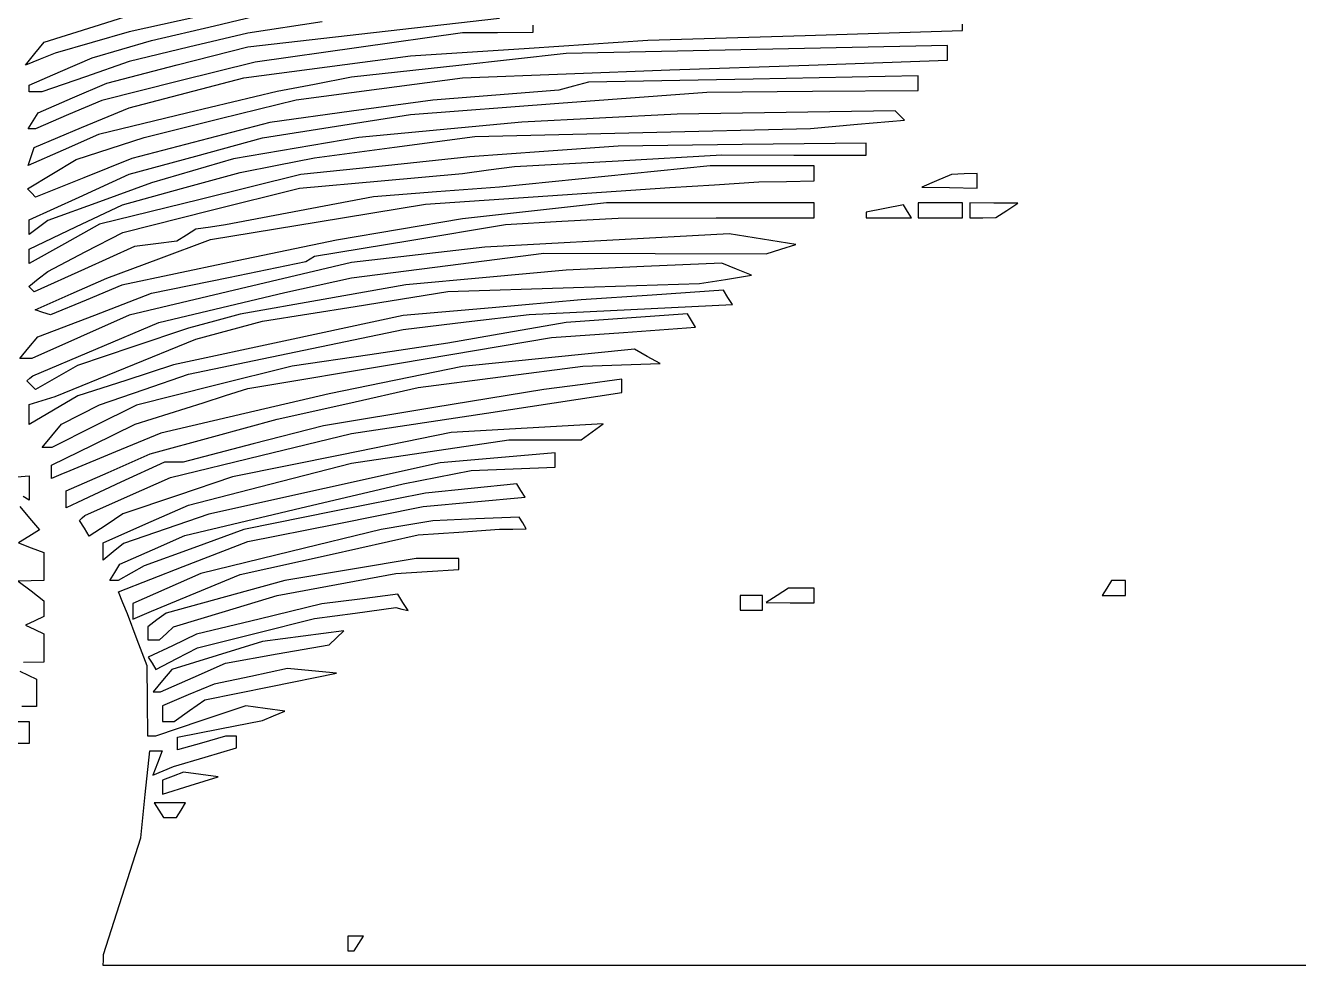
# Model space of a CAD drawing. Extents: x 137 to 489, y 18 to 824.
# Drawn here: x 208.2 to 345.7, y 17.8 to 119.4 of the extents above; entities that cross this region are included whole.
import ezdxf

# ---------------------------------------------------------------- set-up
doc = ezdxf.new("R2010")
doc.units = 0
doc.layers.add('Vrstva_1', color=7, linetype='CONTINUOUS')

msp = doc.modelspace()

# ---------------------------------------------------------------- linework, layer by layer
at = {"layer": 'Vrstva_1', "color": 7}
for p, q in [((215.564522, 119.287276), (220.957067, 120.980268)), ((226.557051, 120.271096), (219.357051, 118.703622)), ((228.557064, 119.367014), (235.357067, 120.965102)), ((240.189486, 119.763354), (232.157064, 118.563477)), ((245.757042, 118.636072), (259.357048, 120.192293)), ((210.171977, 117.594283), (215.564522, 119.287276)), ((219.357051, 118.703622), (215.357054, 117.547682)), ((221.75706, 117.768926), (228.557064, 119.367014)), ((232.157064, 118.563477), (225.757057, 117.032372)), ((232.157064, 117.079852), (245.757042, 118.636072)), ((255.357051, 118.592277), (244.157054, 117.008419)), ((259.157064, 118.603616), (255.357051, 118.592277)), ((262.957048, 118.614954), (259.157064, 118.603616)), ((262.957048, 119.414976), (262.957048, 118.614954)), ((275.359105, 117.793332), (292.35909, 118.311761)), ((292.35909, 118.311761), (309.359083, 118.830217)), ((309.359083, 118.830217), (309.359083, 119.520822)), ((209.164516, 116.353531), (210.171977, 117.594283)), ((215.357054, 117.547682), (211.357057, 116.391742)), ((218.557057, 116.825669), (221.75706, 117.768926)), ((225.757057, 117.032372), (219.357051, 115.501294)), ((224.557067, 115.124173), (232.157064, 117.079852)), ((244.157054, 117.008419), (232.957057, 115.424589)), ((249.759108, 116.104904), (262.559092, 116.949118)), ((262.559092, 116.949118), (275.359105, 117.793332)), ((307.759096, 117.227282), (287.159074, 116.786636)), ((307.759096, 116.425757), (307.759096, 117.227282)), ((208.157054, 115.112778), (209.164516, 116.353531)), ((209.75707, 115.752246), (208.157054, 115.112778)), ((211.357057, 116.391742), (209.75707, 115.752246)), ((211.957067, 114.409928), (215.357054, 115.882441)), ((219.357051, 115.501294), (214.63181, 113.856661)), ((215.357054, 115.882441), (218.557057, 116.825669)), ((240.752248, 114.916932), (249.759108, 116.104904)), ((266.559089, 116.346019), (254.959095, 115.068161)), ((287.159074, 116.786636), (266.559089, 116.346019)), ((292.759087, 115.107137), (307.759096, 115.624261)), ((307.759096, 115.624261), (307.759096, 116.425757)), ((208.557051, 112.937357), (211.957067, 114.409928)), ((216.95707, 113.168466), (224.557067, 115.124173)), ((232.957057, 115.424589), (224.678872, 113.358983)), ((231.745388, 113.728961), (240.752248, 114.916932)), ((254.959095, 115.068161), (243.359101, 113.790274)), ((255.359092, 113.717225), (266.559089, 114.153619)), ((266.559089, 114.153619), (277.759086, 114.590013)), ((277.759086, 114.590013), (292.759087, 115.107137)), ((208.557051, 112.574806), (208.557051, 112.937357)), ((214.63181, 113.856661), (209.906569, 112.212028)), ((213.245186, 111.556545), (216.95707, 113.168466)), ((224.678872, 113.358983), (216.400686, 111.293405)), ((225.552254, 112.108224), (231.745388, 113.728961)), ((239.359105, 113.023531), (235.359108, 112.256787)), ((243.359101, 113.790274), (239.359105, 113.023531)), ((246.375448, 112.538891), (255.359092, 113.717225)), ((267.359083, 112.827402), (265.759095, 112.397102)), ((268.959098, 113.257701), (267.359083, 112.827402)), ((286.759077, 113.599871), (268.959098, 113.257701)), ((304.559093, 113.942013), (286.759077, 113.599871)), ((304.559093, 113.152677), (304.559093, 113.942013)), ((304.559093, 112.363342), (304.559093, 113.152677)), ((208.557051, 112.212255), (208.557051, 112.574806)), ((209.23181, 112.212255), (208.557051, 112.212255)), ((209.906569, 112.212028), (209.23181, 112.212255)), ((209.533331, 109.944652), (213.245186, 111.556545)), ((219.359092, 110.487487), (225.552254, 112.108224)), ((235.359108, 112.256787), (225.70181, 109.934702)), ((237.391775, 111.360586), (246.375448, 112.538891)), ((258.959092, 111.862488), (252.159089, 111.327846)), ((265.759095, 112.397102), (258.959092, 111.862488)), ((265.759095, 110.978306), (281.759083, 112.183909)), ((281.759083, 112.183909), (293.159083, 112.273767)), ((293.159083, 112.273767), (304.559093, 112.363342)), ((216.400686, 111.293405), (212.812534, 109.755354)), ((214.224075, 108.349483), (219.359092, 110.487487)), ((229.175442, 109.332142), (237.391775, 111.360586)), ((243.359101, 110.124652), (234.559086, 108.921458)), ((252.159089, 111.327846), (243.359101, 110.124652)), ((249.759108, 109.772674), (265.759095, 110.978306)), ((302.084391, 110.152857), (290.321745, 109.987313)), ((302.584649, 109.652598), (302.084391, 110.152857)), ((208.462629, 108.21223), (208.99798, 109.078441)), ((208.99798, 109.078441), (209.533331, 109.944652)), ((212.812534, 109.755354), (209.224412, 108.217304)), ((225.70181, 109.934702), (216.044512, 107.612589)), ((220.959108, 107.303726), (229.175442, 109.332142)), ((234.559086, 108.921458), (227.110941, 106.972611)), ((241.759086, 108.516671), (249.759108, 109.772674)), ((261.759098, 108.945609), (252.959083, 108.11982)), ((270.159089, 109.383704), (261.759098, 108.945609)), ((278.559108, 109.82177), (270.159089, 109.383704)), ((290.321745, 109.987313), (278.559108, 109.82177)), ((292.959099, 108.273515), (298.022003, 108.712913)), ((298.022003, 108.712913), (303.084935, 109.152312)), ((303.084935, 109.152312), (302.584649, 109.652598)), ((208.84352, 108.21223), (208.462629, 108.21223)), ((209.224412, 108.217304), (208.84352, 108.217304)), ((208.84352, 108.217304), (208.84352, 108.21223)), ((209.089057, 106.211452), (214.224075, 108.349483)), ((216.044512, 107.612589), (212.241212, 105.930198)), ((217.289432, 106.108129), (220.959108, 107.303726)), ((226.559092, 105.286025), (233.759092, 107.260668)), ((233.759092, 107.260668), (241.759086, 108.516671)), ((244.159095, 107.294031), (237.398579, 106.143024)), ((252.959083, 108.11982), (244.159095, 107.294031)), ((248.026601, 106.232485), (256.694097, 107.389956)), ((256.694097, 107.389956), (274.826588, 107.831735)), ((274.826588, 107.831735), (292.959099, 108.273515)), ((212.241212, 105.930198), (208.437883, 104.247808)), ((208.76347, 105.229644), (209.089057, 106.211452)), ((213.619757, 104.912561), (217.289432, 106.108129)), ((227.110941, 106.972611), (219.662768, 105.023792)), ((237.398579, 106.143024), (230.638062, 104.992016)), ((239.359105, 105.075014), (248.026601, 106.232485)), ((272.159101, 106.354431), (264.159108, 105.773216)), ((285.559087, 106.516006), (272.159101, 106.354431)), ((298.95908, 106.677581), (285.559087, 106.516006)), ((298.95908, 106.022098), (298.95908, 106.677581)), ((298.95908, 105.366643), (298.95908, 106.022098)), ((208.437883, 104.247808), (208.76347, 105.229644)), ((210.999212, 103.318894), (213.619757, 104.912561)), ((219.662768, 105.023792), (214.454928, 102.940299)), ((219.359092, 103.311354), (226.559092, 105.286025)), ((230.638062, 104.992016), (226.198582, 103.690857)), ((235.359108, 104.298831), (239.359105, 105.075014)), ((256.159086, 105.192), (247.030761, 104.231452)), ((264.159108, 105.773216), (256.159086, 105.192)), ((260.959105, 104.148369), (272.159101, 104.780183)), ((272.159101, 104.780183), (283.359098, 105.411997)), ((283.359098, 105.411997), (291.159099, 105.38932)), ((291.159099, 105.38932), (298.95908, 105.366643)), ((208.378638, 101.725257), (210.999212, 103.318894)), ((213.959092, 100.842973), (219.359092, 103.311354)), ((226.198582, 103.690857), (221.759101, 102.389669)), ((225.004827, 101.776224), (231.359083, 103.522677)), ((237.902437, 103.270876), (227.030749, 100.599279)), ((231.359083, 103.522677), (235.359108, 104.298831)), ((247.030761, 104.231452), (237.902437, 103.270876)), ((246.559105, 102.614825), (255.359092, 103.409943)), ((255.359092, 103.409943), (258.159098, 103.779156)), ((258.159098, 103.779156), (260.959105, 104.148369)), ((282.113583, 104.211978), (270.736336, 103.075058)), ((287.736321, 104.211978), (282.113583, 104.211978)), ((293.359096, 104.211978), (287.736321, 104.211978)), ((293.359096, 103.411984), (293.359096, 104.211978)), ((293.359096, 102.611991), (293.359096, 103.411984)), ((308.157024, 103.300809), (306.557008, 102.613266)), ((309.557027, 103.357219), (308.157024, 103.300809)), ((310.95703, 103.413345), (309.557027, 103.357219)), ((310.95703, 102.613323), (310.95703, 103.413345)), ((214.454928, 102.940299), (209.24706, 100.856835)), ((221.759101, 102.389669), (216.159089, 100.351247)), ((218.650572, 100.029798), (225.004827, 101.776224)), ((228.221527, 99.427748), (237.759089, 101.819679)), ((237.759089, 101.819679), (246.559105, 102.614825)), ((259.359089, 101.938139), (252.559086, 101.415458)), ((270.736336, 103.075058), (259.359089, 101.938139)), ((264.559105, 100.995335), (277.759086, 101.899786)), ((277.759086, 101.899786), (282.559105, 102.190422)), ((282.559105, 102.190422), (287.359087, 102.48103)), ((287.359087, 102.48103), (290.359077, 102.54651)), ((290.359077, 102.54651), (293.359096, 102.611991)), ((306.557008, 102.613266), (304.95702, 101.925723)), ((304.95702, 101.925723), (307.957011, 101.869597)), ((307.957011, 101.869597), (307.957011, 101.869455)), ((307.957011, 101.869455), (310.95703, 101.813329)), ((310.95703, 101.813329), (310.95703, 102.613323)), ((208.812849, 101.291046), (208.378638, 101.725257)), ((208.559092, 98.374592), (213.959092, 100.842973)), ((209.24706, 100.856835), (208.812849, 101.291046)), ((227.030749, 100.599279), (216.159089, 97.927682)), ((245.759083, 100.89275), (237.759089, 99.370035)), ((252.559086, 101.415458), (245.759083, 100.89275)), ((251.359095, 100.090885), (264.559105, 100.995335)), ((216.159089, 100.351247), (210.559105, 98.312825)), ((213.604818, 97.619584), (218.650572, 100.029798)), ((218.683964, 97.035817), (228.221527, 99.427748)), ((237.759089, 99.370035), (229.759095, 97.84732)), ((239.759101, 98.172935), (251.359095, 100.090885)), ((263.12758, 99.363543), (255.359092, 98.514879)), ((270.89604, 100.212208), (263.12758, 99.363543)), ((282.127558, 100.212208), (270.89604, 100.212208)), ((293.359096, 100.212208), (282.127558, 100.212208)), ((293.359096, 99.412214), (293.359096, 100.212208)), ((293.359096, 98.61222), (293.359096, 99.412214)), ((300.976101, 99.613587), (298.957011, 99.227622)), ((298.957011, 99.227622), (298.957011, 98.920885)), ((302.995191, 99.999553), (300.976101, 99.613587)), ((303.423335, 99.30685), (302.995191, 99.999553)), ((303.851452, 98.614148), (303.423335, 99.30685)), ((306.957005, 100.214135), (304.557024, 100.214135)), ((304.557024, 100.214135), (304.557024, 99.414142)), ((304.557024, 99.414142), (304.557024, 98.614148)), ((309.357014, 100.214135), (306.957005, 100.214135)), ((309.357014, 99.414142), (309.357014, 100.214135)), ((309.357014, 98.614148), (309.357014, 99.414142)), ((312.75703, 100.199197), (310.157008, 100.210535)), ((310.157008, 100.210535), (310.157008, 99.410542)), ((310.157008, 99.410542), (310.157008, 98.610548)), ((315.357024, 100.187858), (312.75703, 100.199197)), ((312.957014, 98.636825), (314.157005, 99.412356)), ((314.157005, 99.412356), (315.357024, 100.187858)), ((208.559092, 97.595065), (208.559092, 98.374592)), ((210.559105, 98.312825), (209.559098, 97.564195)), ((216.159089, 97.927682), (212.359105, 95.801187)), ((228.159108, 96.254986), (239.759101, 98.172935)), ((229.759095, 97.84732), (228.159108, 97.606658)), ((255.359092, 98.514879), (248.559089, 97.352872)), ((249.685407, 96.172129), (260.011653, 97.891427)), ((260.011653, 97.891427), (266.085391, 98.237594)), ((266.085391, 98.237594), (272.159101, 98.583874)), ((272.159101, 98.583874), (282.759089, 98.598047)), ((282.759089, 98.598047), (293.359096, 98.61222)), ((298.957011, 98.920885), (298.957011, 98.614148)), ((298.957011, 98.614148), (301.404246, 98.614148)), ((301.404246, 98.614148), (303.851452, 98.614148)), ((304.557024, 98.614148), (306.957005, 98.614148)), ((306.957005, 98.614148), (309.357014, 98.614148)), ((310.157008, 98.610548), (311.557011, 98.625487)), ((311.557011, 98.625487), (312.957014, 98.636825)), ((208.559092, 95.20937), (213.604818, 97.619584)), ((208.559092, 96.815537), (208.559092, 97.595065)), ((209.559098, 97.564195), (208.559092, 96.815537)), ((214.62152, 94.930668), (218.683964, 97.035817)), ((222.559095, 94.174668), (228.159108, 96.254986)), ((225.536635, 96.727776), (224.51415, 96.089811)), ((226.559092, 97.365713), (225.536635, 96.727776)), ((228.159108, 97.606658), (226.559092, 97.365713)), ((248.559089, 97.352872), (241.759086, 96.190838)), ((284.15914, 96.864293), (270.959139, 96.158324)), ((287.75914, 96.299943), (284.15914, 96.864293)), ((291.35914, 95.735594), (287.75914, 96.299943)), ((212.359105, 95.801187), (208.559092, 93.674693)), ((208.559092, 94.442031), (208.559092, 95.20937)), ((210.559105, 92.82549), (214.62152, 94.930668)), ((219.942916, 95.511288), (214.524746, 93.054557)), ((222.228547, 95.800535), (219.942916, 95.511288)), ((224.51415, 96.089811), (222.228547, 95.800535)), ((241.759086, 96.190838), (230.159092, 93.764494)), ((239.359133, 94.452803), (249.685407, 96.172129)), ((257.759158, 95.452299), (250.559158, 94.614491)), ((270.959139, 96.158324), (257.759158, 95.452299)), ((288.159137, 94.734992), (289.759124, 95.235279)), ((289.759124, 95.235279), (291.35914, 95.735594)), ((208.559092, 93.674693), (208.559092, 94.442031)), ((216.959111, 92.094321), (222.559095, 94.174668)), ((230.159092, 93.764494), (218.559098, 91.33818)), ((230.097353, 92.172104), (238.435577, 93.889276)), ((243.359158, 93.776655), (231.359139, 90.92897)), ((238.435577, 93.889276), (238.897341, 94.171039)), ((238.897341, 94.171039), (239.359133, 94.452803)), ((250.559158, 94.614491), (243.359158, 93.776655)), ((253.759133, 93.463483), (264.159136, 94.804157)), ((264.159136, 94.804157), (276.159155, 94.769575)), ((283.359155, 93.72498), (274.959136, 93.341055)), ((276.159155, 94.769575), (288.159137, 94.734992)), ((284.959134, 93.064649), (283.359155, 93.72498)), ((214.524746, 93.054557), (209.106575, 90.597855)), ((209.539766, 92.004746), (210.559105, 92.82549)), ((221.759158, 90.454932), (230.097353, 92.172104)), ((243.359158, 92.122781), (253.759133, 93.463483)), ((257.901004, 92.156995), (249.242862, 91.35686)), ((266.559146, 92.957131), (257.901004, 92.156995)), ((274.959136, 93.341055), (266.559146, 92.957131)), ((283.759143, 91.950463), (286.559121, 92.404318)), ((286.559121, 92.404318), (284.959134, 93.064649)), ((208.520427, 91.184003), (209.539766, 92.004746)), ((208.813501, 90.890929), (208.520427, 91.184003)), ((209.106575, 90.597855), (208.813501, 90.890929)), ((213.08021, 90.379531), (216.959111, 92.094321)), ((218.559098, 91.33818), (214.700919, 89.727931)), ((231.359139, 90.92897), (219.359149, 88.081285)), ((236.159158, 90.538328), (239.759158, 91.330554)), ((239.759158, 91.330554), (243.359158, 92.122781)), ((249.242862, 91.35686), (240.301001, 89.775241)), ((253.759133, 90.656702), (267.359139, 91.076655)), ((267.359139, 91.076655), (280.959146, 91.496636)), ((283.556494, 90.788117), (275.857832, 90.269348)), ((280.959146, 91.496636), (283.759143, 91.950463)), ((284.033877, 90.015676), (283.556494, 90.788117)), ((209.201309, 88.664769), (213.08021, 90.379531)), ((214.700919, 89.727931), (210.842711, 88.117682)), ((215.632242, 88.103934), (221.759158, 90.454932)), ((229.359155, 88.910447), (236.159158, 90.538328)), ((240.301001, 89.775241), (231.359139, 88.19365)), ((243.759155, 89.042003), (253.759133, 90.656702)), ((268.159133, 89.75058), (258.559152, 88.901631)), ((275.857832, 90.269348), (268.159133, 89.75058)), ((284.51126, 89.243263), (284.033877, 90.015676)), ((210.022024, 88.391225), (209.201309, 88.664769)), ((209.505325, 85.752907), (215.632242, 88.103934)), ((210.842711, 88.117682), (210.022024, 88.391225)), ((219.359149, 88.081285), (214.095325, 85.747068)), ((222.559152, 87.282567), (229.359155, 88.910447)), ((231.359139, 88.19365), (228.559133, 87.448337)), ((233.759149, 87.427276), (243.759155, 89.042003)), ((248.959142, 88.052683), (236.559155, 85.391603)), ((258.559152, 88.901631), (248.959142, 88.052683)), ((255.759146, 87.358252), (262.559149, 88.156148)), ((262.559149, 88.156148), (273.535209, 88.699691)), ((279.647357, 88.241131), (273.103237, 87.765704)), ((273.535209, 88.699691), (284.51126, 89.243263)), ((280.092169, 87.521386), (279.647357, 88.241131)), ((215.759149, 84.409427), (222.559152, 87.282567)), ((225.759155, 86.702995), (219.759146, 84.677471)), ((228.559133, 87.448337), (225.759155, 86.702995)), ((230.159149, 86.471235), (233.759149, 87.427276)), ((248.959142, 86.560356), (255.759146, 87.358252)), ((266.559146, 87.290277), (260.159139, 86.172973)), ((273.103237, 87.765704), (266.559146, 87.290277)), ((272.748084, 86.236044), (280.53701, 86.801641)), ((280.53701, 86.801641), (280.092169, 87.521386)), ((208.534289, 84.582879), (209.505325, 85.752907)), ((214.095325, 85.747068), (208.83153, 83.41285)), ((218.959152, 82.405899), (226.559149, 85.515194)), ((236.559155, 85.391603), (224.159139, 82.730523)), ((226.559149, 85.515194), (230.159149, 86.471235)), ((237.359149, 84.135742), (248.959142, 86.560356)), ((248.559146, 82.919027), (264.95913, 85.670476)), ((260.159139, 86.172973), (253.759133, 85.055641)), ((264.95913, 85.670476), (272.748084, 86.236044)), ((207.563224, 83.41285), (208.534289, 84.582879)), ((208.959146, 81.536287), (215.759149, 84.409427)), ((219.759146, 84.677471), (213.759136, 82.651918)), ((225.759155, 81.711128), (237.359149, 84.135742)), ((253.759133, 85.055641), (245.359142, 83.824271)), ((273.936226, 84.417279), (264.647687, 83.47663)), ((275.317123, 83.644498), (273.936226, 84.417279)), ((208.197391, 83.41285), (207.563224, 83.41285)), ((208.83153, 83.41285), (208.197391, 83.41285)), ((213.759136, 82.651918), (211.50375, 81.354529)), ((224.159139, 82.730523), (218.990134, 81.05108)), ((236.959152, 82.592901), (228.559133, 80.490359)), ((232.159133, 80.167606), (248.559146, 82.919027)), ((245.359142, 83.824271), (236.959152, 82.592901)), ((255.359149, 82.536009), (248.159149, 81.069222)), ((264.647687, 83.47663), (255.359149, 82.536009)), ((259.452831, 81.418479), (268.346503, 82.576346)), ((268.346503, 82.576346), (272.522276, 82.724031)), ((272.522276, 82.724031), (276.698021, 82.871717)), ((276.698021, 82.871717), (275.317123, 83.644498)), ((208.292494, 81.013011), (208.62582, 81.274649)), ((208.62582, 81.274649), (208.959146, 81.536287)), ((211.50375, 81.354529), (209.248364, 80.05714)), ((211.359155, 79.296576), (218.959152, 82.405899)), ((220.959136, 80.057906), (225.759155, 81.711128)), ((250.559158, 80.260639), (259.452831, 81.418479)), ((272.559155, 81.163389), (268.359146, 80.613439)), ((272.559155, 80.448775), (272.559155, 81.163389)), ((208.770415, 80.53509), (208.292494, 81.013011)), ((209.248364, 80.05714), (208.770415, 80.53509)), ((218.990134, 81.05108), (213.82113, 79.371609)), ((216.159146, 78.404655), (220.959136, 80.057906)), ((228.559133, 80.490359), (220.159142, 78.387846)), ((229.759152, 79.396583), (232.159133, 80.167606)), ((248.159149, 81.069222), (240.959149, 79.602435)), ((242.959133, 78.559342), (250.559158, 80.260639)), ((264.159136, 80.063518), (252.25507, 78.108746)), ((268.359146, 80.613439), (264.159136, 80.063518)), ((272.559155, 79.734189), (272.559155, 80.448775)), ((208.559149, 78.426425), (209.959152, 78.861487)), ((208.559149, 77.346709), (208.559149, 78.426425)), ((209.959152, 78.861487), (211.359155, 79.296576)), ((213.82113, 79.371609), (211.190125, 77.819301)), ((214.100881, 77.361591), (216.159146, 78.404655)), ((220.159142, 78.387846), (215.581955, 76.100428)), ((223.679631, 77.469676), (227.359142, 78.625559)), ((227.359142, 78.625559), (229.759152, 79.396583)), ((240.959149, 79.602435), (231.863848, 77.475458)), ((235.359136, 76.858044), (242.959133, 78.559342)), ((257.959142, 77.523222), (272.559155, 79.734189)), ((211.190125, 77.819301), (208.559149, 76.266992)), ((208.559149, 76.266992), (208.559149, 77.346709)), ((212.042616, 76.318526), (214.100881, 77.361591)), ((220.00009, 76.31382), (223.679631, 77.469676)), ((231.863848, 77.475458), (222.768547, 75.348482)), ((252.25507, 78.108746), (240.350975, 76.153975)), ((243.359158, 75.312255), (257.959142, 77.523222)), ((211.002925, 75.065783), (212.042616, 76.318526)), ((215.581955, 76.100428), (211.004768, 73.813011)), ((215.479624, 74.096759), (220.00009, 76.31382)), ((228.489996, 74.983436), (235.359136, 76.858044)), ((240.350975, 76.153975), (232.767476, 74.183613)), ((262.348081, 75.873657), (254.136906, 75.403956)), ((270.559256, 76.343357), (262.348081, 75.873657)), ((269.359265, 75.490668), (270.559256, 76.343357)), ((209.963234, 73.813011), (211.002925, 75.065783)), ((222.768547, 75.348482), (217.863845, 73.31692)), ((221.620827, 73.1088), (228.489996, 74.983436)), ((233.586831, 72.930983), (243.359158, 75.312255)), ((254.136906, 75.403956), (242.322727, 73.020444)), ((251.861933, 73.355726), (260.364594, 74.615272)), ((260.364594, 74.615272), (264.26192, 74.626611)), ((264.26192, 74.626611), (268.159246, 74.63795)), ((268.159246, 74.63795), (269.359265, 75.490668)), ((210.484015, 73.813011), (209.963234, 73.813011)), ((211.004768, 73.813011), (210.484015, 73.813011)), ((210.959158, 71.879698), (215.479624, 74.096759)), ((217.863845, 73.31692), (212.959142, 71.285357)), ((217.089986, 71.105046), (221.620827, 73.1088)), ((223.814503, 70.549682), (233.586831, 72.930983)), ((232.767476, 74.183613), (225.183977, 72.21325)), ((242.322727, 73.020444), (230.508575, 70.636932)), ((243.359272, 72.096151), (251.861933, 73.355726)), ((265.359268, 73.235962), (259.159246, 72.681194)), ((265.359268, 72.462529), (265.359268, 73.235962)), ((210.959158, 71.160775), (210.959158, 71.879698)), ((223.158226, 72.21325), (218.458695, 70.037291)), ((224.171101, 72.21325), (223.158226, 72.21325)), ((225.183977, 72.21325), (224.171101, 72.21325)), ((234.559256, 69.840227), (243.359272, 72.096151)), ((252.959253, 72.126369), (240.452739, 69.359896)), ((259.159246, 72.681194), (252.959253, 72.126369)), ((256.285738, 71.321726), (260.822503, 71.505411)), ((260.822503, 71.505411), (265.359268, 71.689096)), ((265.359268, 71.689096), (265.359268, 72.462529)), ((200.357923, 70.076523), (208.55793, 70.740652)), ((208.55793, 70.740652), (208.55793, 69.429317)), ((210.959158, 70.441852), (210.959158, 71.160775)), ((211.959136, 70.863591), (210.959158, 70.441852)), ((212.959142, 71.285357), (211.959136, 70.863591)), ((212.559146, 69.101291), (217.089986, 71.105046)), ((219.186831, 68.50749), (223.814503, 70.549682)), ((230.508575, 70.636932), (224.59318, 68.624986)), ((248.959256, 69.86795), (252.622497, 70.594838)), ((252.622497, 70.594838), (256.285738, 71.321726)), ((208.55793, 69.429317), (208.55793, 68.117981)), ((212.559146, 68.190605), (212.559146, 69.101291)), ((218.458695, 70.037291), (213.759136, 67.861332)), ((225.759268, 67.584302), (234.559256, 69.840227)), ((240.452739, 69.359896), (227.946197, 66.593424)), ((237.169624, 67.083506), (248.959256, 69.86795)), ((251.359265, 68.868595), (241.547479, 66.901521)), ((256.292172, 69.373928), (251.359265, 68.868595)), ((261.225108, 69.879288), (256.292172, 69.373928)), ((261.669694, 69.15994), (261.225108, 69.879288)), ((262.114279, 68.440592), (261.669694, 69.15994)), ((207.562034, 67.414252), (208.608528, 66.153288)), ((208.55793, 68.117981), (207.919738, 68.512422)), ((212.559146, 67.279918), (212.559146, 68.190605)), ((213.159155, 67.570611), (212.559146, 67.279918)), ((213.759136, 67.861332), (213.159155, 67.570611)), ((214.559158, 66.465269), (219.186831, 68.50749)), ((224.59318, 68.624986), (218.677757, 66.613011)), ((221.159262, 65.543811), (225.759268, 67.584302)), ((241.626141, 65.530772), (251.093064, 67.416265)), ((251.093064, 67.416265), (256.603672, 67.928428)), ((256.603672, 67.928428), (262.114279, 68.440592)), ((208.608528, 66.153288), (209.655051, 64.892296)), ((213.999032, 65.919883), (214.279095, 66.192576)), ((214.279095, 66.192576), (214.559158, 66.465269)), ((218.677757, 66.613011), (216.860238, 65.42212)), ((227.946197, 66.593424), (223.339813, 65.008602)), ((225.380021, 64.299061), (237.169624, 67.083506)), ((241.547479, 66.901521), (231.735722, 64.934447)), ((256.814116, 66.084038), (252.157076, 65.888447)), ((261.471155, 66.279628), (256.814116, 66.084038)), ((261.861344, 65.648296), (261.471155, 66.279628)), ((209.655051, 64.892296), (208.528903, 64.196306)), ((214.520862, 65.075556), (213.999032, 65.919883)), ((215.042692, 64.231228), (214.520862, 65.075556)), ((216.860238, 65.42212), (215.042692, 64.231228)), ((216.559256, 63.503348), (221.159262, 65.543811)), ((223.339813, 65.008602), (218.733401, 63.423751)), ((231.735722, 64.934447), (226.347486, 62.967628)), ((232.159246, 63.64525), (241.626141, 65.530772)), ((246.557092, 64.923392), (236.833379, 62.558957)), ((249.35707, 65.405906), (246.557092, 64.923392)), ((252.157076, 65.888447), (249.35707, 65.405906)), ((250.557089, 64.360006), (254.957083, 64.660139)), ((254.957083, 64.660139), (259.357076, 64.960299)), ((259.357076, 64.960299), (260.804305, 64.988646)), ((260.804305, 64.988646), (262.251505, 65.016992)), ((262.251505, 65.016992), (261.861344, 65.648296)), ((208.528903, 64.196306), (207.402783, 63.500315)), ((207.402783, 63.500315), (208.780364, 62.97171)), ((216.559256, 62.561339), (216.559256, 63.503348)), ((218.733401, 63.423751), (217.646342, 62.521569)), ((221.872884, 62.747688), (225.380021, 64.299061)), ((225.174453, 60.930142), (232.159246, 63.64525)), ((240.957079, 62.219197), (250.557089, 64.360006)), ((208.780364, 62.97171), (210.157946, 62.443077)), ((210.157946, 62.443077), (210.157946, 60.928668)), ((216.559256, 61.619386), (216.559256, 62.561339)), ((217.646342, 62.521569), (216.559256, 61.619386)), ((218.365747, 61.196315), (221.872884, 62.747688)), ((226.347486, 62.967628), (220.959249, 61.000809)), ((236.833379, 62.558957), (227.109665, 60.194551)), ((231.35707, 60.078387), (240.957079, 62.219197)), ((210.157946, 60.928668), (210.157946, 59.414258)), ((217.815287, 60.305669), (218.365747, 61.196315)), ((218.189631, 58.215005), (225.174453, 60.930142)), ((220.959249, 61.000809), (219.570103, 60.207874)), ((243.261136, 60.614986), (236.156352, 59.415619)), ((250.36592, 61.814353), (243.261136, 60.614986)), ((252.661133, 61.814353), (250.36592, 61.814353)), ((251.555905, 60.393515), (254.95473, 60.614334)), ((254.956346, 61.814353), (252.661133, 61.814353)), ((254.95473, 60.614334), (254.955552, 61.214343)), ((254.955552, 61.214343), (254.956346, 61.814353)), ((208.757942, 59.388746), (207.357939, 59.363235)), ((207.357939, 59.363235), (208.757942, 58.300498)), ((210.157946, 59.414258), (208.757942, 59.388746)), ((217.264827, 59.414995), (217.815287, 60.305669)), ((217.722906, 59.414995), (217.264827, 59.414995)), ((218.180957, 59.414995), (217.722906, 59.414995)), ((219.570103, 60.207874), (218.180957, 59.414995)), ((227.109665, 60.194551), (223.433385, 58.568372)), ((226.557079, 58.101109), (231.35707, 60.078387)), ((236.156352, 59.415619), (229.756346, 57.662334)), ((241.757073, 58.984866), (248.157079, 60.172696)), ((248.157079, 60.172696), (251.555905, 60.393515)), ((325.451509, 59.414145), (324.957061, 58.614151)), ((326.204277, 59.414145), (325.451509, 59.414145)), ((326.957074, 59.414145), (326.204277, 59.414145)), ((326.957074, 58.614151), (326.957074, 59.414145)), ((208.757942, 58.300498), (210.157946, 57.237704)), ((218.68249, 57.015014), (218.189631, 58.215005)), ((223.433385, 58.568372), (219.757076, 56.942135)), ((221.757089, 56.12383), (226.557079, 58.101109)), ((229.757083, 56.108466), (235.357095, 57.797036)), ((235.357095, 57.797036), (241.757073, 58.984866)), ((248.384531, 57.940838), (244.270809, 57.426094)), ((248.930257, 57.057789), (248.384531, 57.940838)), ((286.55708, 57.814214), (285.357061, 57.814214)), ((285.357061, 57.814214), (285.357061, 57.01422)), ((287.757071, 57.814214), (286.55708, 57.814214)), ((287.757071, 57.01422), (287.757071, 57.814214)), ((289.357087, 57.816907), (288.157068, 57.041376)), ((290.557077, 58.592438), (289.357087, 57.816907)), ((291.95708, 58.603776), (290.557077, 58.592438)), ((293.357083, 58.615115), (291.95708, 58.603776)), ((293.357083, 57.815121), (293.357083, 58.615115)), ((293.357083, 57.015128), (293.357083, 57.815121)), ((324.957061, 58.614151), (324.462643, 57.814129)), ((324.462643, 57.814129), (325.709858, 57.814129)), ((325.709858, 57.814129), (326.957074, 57.814129)), ((326.957074, 57.814129), (326.957074, 58.614151)), ((210.157946, 57.237704), (210.157946, 56.392583)), ((210.157946, 56.392583), (210.157946, 55.547461)), ((219.17535, 55.814995), (218.68249, 57.015014)), ((219.757076, 56.942135), (219.757076, 56.093981)), ((229.756346, 57.662334), (223.356339, 55.908992)), ((240.157086, 56.911294), (233.385514, 55.268107)), ((244.270809, 57.426094), (240.157086, 56.911294)), ((243.757086, 55.911742), (248.157079, 56.51263)), ((248.157079, 56.51263), (248.81656, 56.343685)), ((249.476012, 56.17474), (248.930257, 57.057789)), ((285.357061, 57.01422), (285.357061, 56.214227)), ((287.757071, 56.214227), (287.757071, 57.01422)), ((288.157068, 57.041376), (290.757061, 57.030038)), ((290.757061, 57.030038), (290.757061, 57.026466)), ((290.757061, 57.026466), (293.357083, 57.015128)), ((209.157939, 55.080737), (208.157933, 54.614098)), ((210.157946, 55.547461), (209.157939, 55.080737)), ((220.232191, 53.015017), (219.17535, 55.814995)), ((219.757076, 56.093981), (219.757076, 55.245827)), ((219.757076, 55.245827), (220.757083, 55.686217)), ((220.757083, 55.683439), (221.757089, 56.12383)), ((220.757083, 55.686217), (220.757083, 55.683439)), ((222.356333, 55.163707), (221.356327, 54.418422)), ((223.356339, 55.908992), (222.356333, 55.163707)), ((224.157098, 54.419896), (229.757083, 56.108466)), ((233.385514, 55.268107), (226.613942, 53.62492)), ((233.056128, 53.730879), (239.357092, 55.310882)), ((239.357092, 55.310882), (243.757086, 55.911742)), ((248.81656, 56.343685), (249.476012, 56.17474)), ((285.357061, 56.214227), (286.55708, 56.214227)), ((286.55708, 56.214227), (287.757071, 56.214227)), ((208.157933, 54.614098), (209.157939, 54.147458)), ((209.157939, 54.147458), (210.157946, 53.680734)), ((210.157946, 53.680734), (210.157946, 52.147474)), ((221.356327, 54.418422), (221.356327, 53.716422)), ((221.356327, 53.716422), (221.356327, 53.014337)), ((222.637076, 53.014224), (223.397073, 53.717017)), ((223.397073, 53.717017), (224.157098, 54.419896)), ((226.755164, 52.150876), (233.056128, 53.730879)), ((242.557095, 53.977096), (238.157073, 53.400217)), ((241.757073, 53.224781), (242.557095, 53.977096)), ((221.289032, 50.215011), (220.232191, 53.015017)), ((221.356327, 53.014337), (221.996333, 53.014337)), ((224.019788, 52.38788), (221.425605, 51.150756)), ((221.996333, 53.014337), (221.997098, 53.014224)), ((221.997098, 53.014224), (222.637076, 53.014224)), ((226.613942, 53.62492), (224.019788, 52.38788)), ((233.757079, 52.823339), (228.852944, 51.316243)), ((238.157073, 53.400217), (233.757079, 52.823339)), ((235.357095, 51.489269), (240.957079, 52.472381)), ((240.957079, 52.472381), (241.757073, 53.224781)), ((210.157946, 52.147474), (210.157946, 50.614101)), ((221.425605, 51.150756), (221.836742, 50.48555)), ((222.247879, 49.820258), (224.501536, 50.985496)), ((228.852944, 51.316243), (223.94878, 49.809175)), ((224.501536, 50.985496), (226.755164, 52.150876)), ((229.757083, 50.506072), (235.357095, 51.489269)), ((207.557923, 49.637169), (209.357923, 48.769087)), ((210.157946, 50.614101), (207.957949, 50.559676)), ((221.324182, 46.414998), (221.289032, 50.215011)), ((221.836742, 50.48555), (222.247879, 49.820258)), ((223.94878, 49.809175), (222.954982, 48.611679)), ((226.255388, 48.960142), (229.757083, 50.506072)), ((236.449114, 49.923893), (232.491835, 49.075172)), ((239.103108, 49.669058), (236.449114, 49.923893)), ((241.757073, 49.414224), (239.103108, 49.669058)), ((209.357923, 48.769087), (209.357923, 47.291329)), ((222.954982, 48.611679), (221.961183, 47.414239)), ((222.753694, 47.414239), (226.255388, 48.960142)), ((228.534557, 48.226535), (225.745832, 47.061326)), ((232.491835, 49.075172), (228.534557, 48.226535)), ((234.645117, 47.981197), (241.757073, 49.414224)), ((209.357923, 47.291329), (209.357923, 45.813572)), ((221.961183, 47.414239), (222.357438, 47.414239)), ((222.357438, 47.414239), (222.753694, 47.414239)), ((225.745832, 47.061326), (222.957079, 45.896145)), ((227.533133, 46.548057), (234.645117, 47.981197)), ((209.357923, 45.813572), (207.757936, 45.813572)), ((221.359331, 42.615014), (221.324182, 46.414998)), ((222.957079, 45.896145), (222.957079, 45.055247)), ((224.201064, 44.214236), (225.867098, 45.381175)), ((225.867098, 45.381175), (227.533133, 46.548057)), ((231.965328, 45.901417), (227.087555, 44.258202)), ((234.062314, 45.610526), (231.965328, 45.901417)), ((236.159328, 45.319578), (234.062314, 45.610526)), ((207.357939, 44.213556), (208.55793, 44.213556)), ((208.55793, 44.213556), (208.55793, 43.013565)), ((227.087555, 44.258202), (222.209782, 42.615014)), ((222.957079, 45.055247), (222.957079, 44.214463)), ((222.957079, 44.214463), (223.579086, 44.214236)), ((223.579086, 44.214236), (224.201064, 44.214236)), ((229.159312, 43.405569), (233.759319, 44.30948)), ((233.759319, 44.30948), (234.959309, 44.814529)), ((234.959309, 44.814529), (236.159328, 45.319578)), ((208.55793, 43.013565), (208.55793, 41.813575)), ((224.559334, 42.501572), (229.159312, 43.405569)), ((208.55793, 41.813575), (206.957942, 41.813575)), ((221.784557, 42.615014), (221.359331, 42.615014)), ((222.209782, 42.615014), (221.784557, 42.615014)), ((224.559334, 41.814113), (224.559334, 42.501572)), ((227.154056, 41.870835), (224.559334, 41.126683)), ((224.559334, 41.126683), (224.559334, 41.814113)), ((229.748749, 42.615014), (227.154056, 41.870835)), ((227.559325, 40.344293), (230.959312, 41.34685)), ((230.354031, 42.615014), (229.748749, 42.615014)), ((230.959312, 42.615014), (230.354031, 42.615014)), ((230.959312, 41.980932), (230.959312, 42.615014)), ((230.959312, 41.34685), (230.959312, 41.980932)), ((221.096333, 36.318047), (221.587237, 41.014998)), ((221.587237, 41.014998), (222.248191, 41.014998)), ((222.248191, 41.014998), (222.909117, 41.014998)), ((222.909117, 41.014998), (222.406733, 39.705874)), ((224.159309, 39.34165), (227.559325, 40.344293)), ((222.406733, 39.705874), (221.904377, 38.396693)), ((221.904377, 38.396693), (223.031829, 38.869172)), ((223.031829, 38.869172), (224.159309, 39.34165)), ((225.240727, 38.740904), (224.098903, 38.302753)), ((227.098894, 38.477565), (225.240727, 38.740904)), ((224.098903, 38.302753), (222.957079, 37.864573)), ((222.957079, 37.864573), (222.957079, 37.114356)), ((222.957079, 36.36411), (225.95707, 37.289112)), ((225.95707, 37.289112), (228.957089, 38.214227)), ((228.957089, 38.214227), (227.098894, 38.477565)), ((220.605401, 31.621011), (221.096333, 36.318047)), ((222.957079, 37.114356), (222.957079, 36.36411)), ((223.757073, 35.41422), (222.062664, 35.41422)), ((222.062664, 35.41422), (222.557083, 34.614227)), ((222.557083, 34.614227), (223.051501, 33.814233)), ((225.451511, 35.41422), (223.757073, 35.41422)), ((224.462673, 33.814233), (224.957092, 34.614227)), ((224.957092, 34.614227), (225.451511, 35.41422)), ((223.051501, 33.814233), (223.757073, 33.814233)), ((223.757073, 33.814233), (224.462673, 33.814233)), ((218.592575, 25.318035), (220.605401, 31.621011)), ((216.57975, 19.015002), (218.592575, 25.318035)), ((243.804311, 21.01422), (242.957092, 21.01422)), ((242.957092, 21.01422), (242.957092, 20.214227)), ((244.651501, 21.01422), (243.804311, 21.01422)), ((244.157083, 20.214227), (244.651501, 21.01422)), ((242.957092, 20.214227), (242.957092, 19.414233)), ((242.957092, 19.414233), (243.309864, 19.414233)), ((243.309864, 19.414233), (243.662664, 19.414233)), ((243.662664, 19.414233), (244.157083, 20.214227)), ((216.557073, 17.832699), (216.568412, 18.423893)), ((216.568412, 18.423893), (216.57975, 19.015002)), ((338.357083, 17.852542), (216.557073, 17.832699)), ((338.367373, 17.845002), (338.357083, 17.852542)), ((460.167364, 17.864844), (338.367373, 17.845002))]:
    msp.add_line(p, q, dxfattribs=at)

doc.saveas('drawing.dxf')
